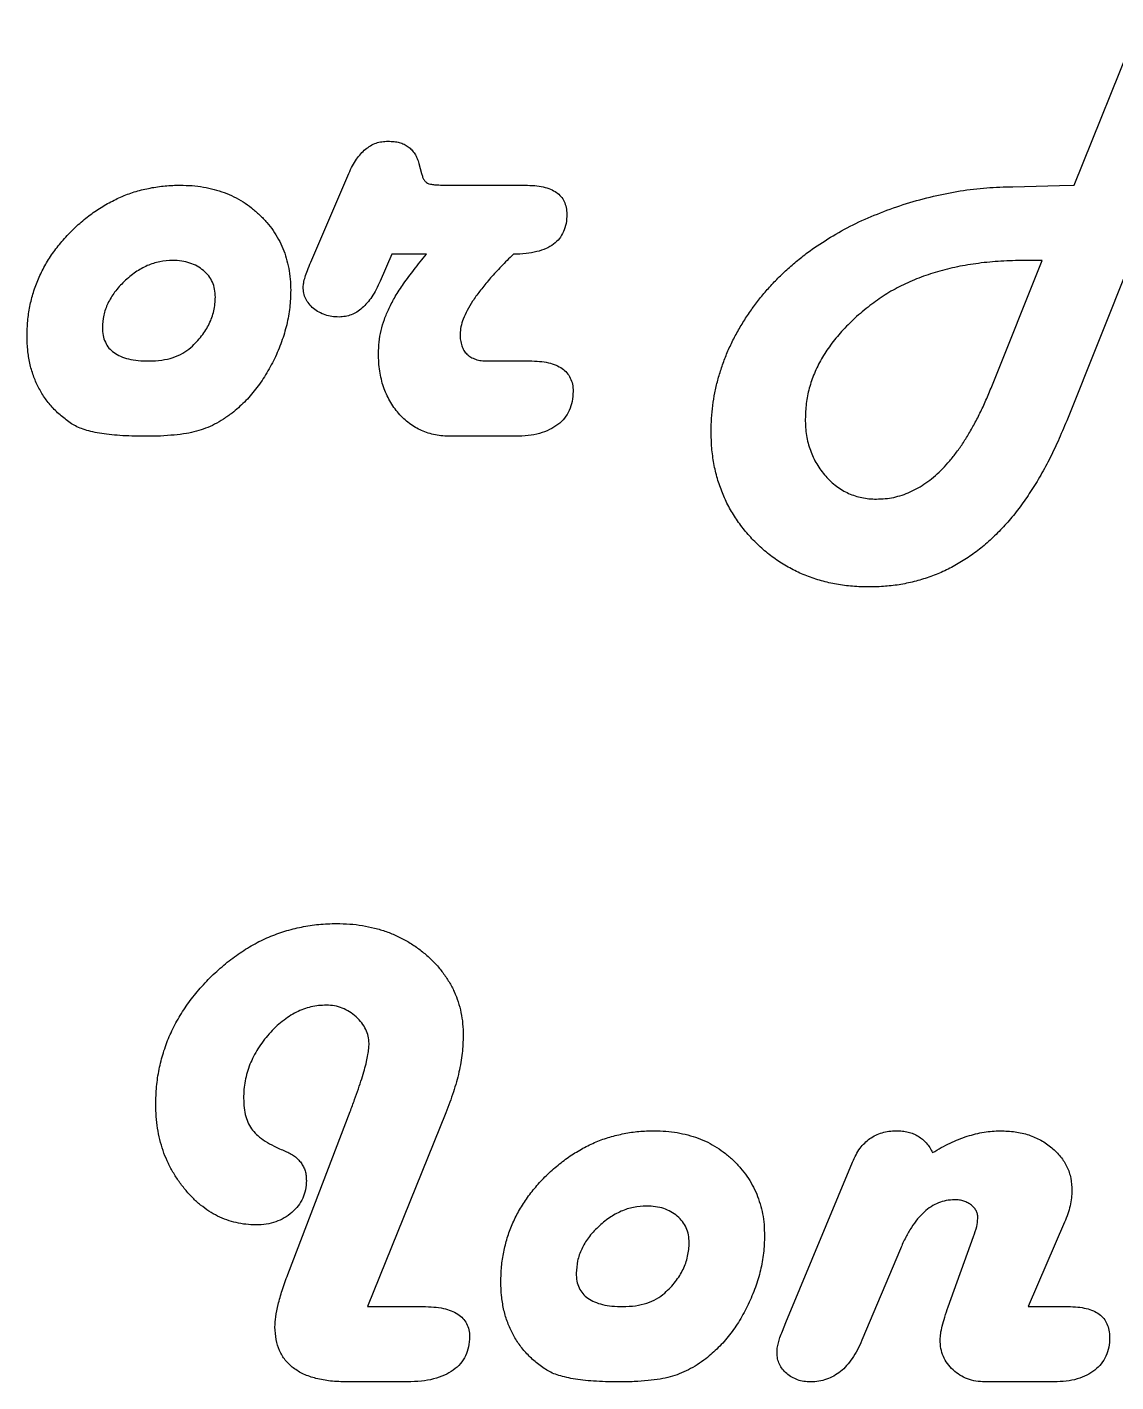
# Model space of a CAD drawing. Header units: millimetres. Extents: x -152 to 152, y -48 to 197.
# Drawn here: x -105.63 to -93.75, y -17.2 to -2.42 of the extents above; entities that cross this region are included whole.
import ezdxf

# ---------------------------------------------------------------- set-up
doc = ezdxf.new("R2010")
doc.units = ezdxf.units.MM

msp = doc.modelspace()

# ---------------------------------------------------------------- linework, layer by layer
at = {"color": 7, "linetype": 'Continuous', "lineweight": 25}
for p, q in [((-94.205, -4.141), (-93.512, -2.416)), ((-101.358, -3.906), (-101.328, -4.014)), ((-102.538, -4.982), (-102.122, -4.012)), ((-101.044, -4.141), (-100.199, -4.141)), ((-94.873, -4.158), (-94.364, -4.144)), ((-94.364, -4.144), (-94.205, -4.141)), ((-101.651, -4.894), (-101.778, -5.187)), ((-101.275, -4.894), (-101.651, -4.894)), ((-100.325, -4.894), (-100.362, -4.929)), ((-95.097, -6.318), (-94.555, -4.962)), ((-94.555, -4.962), (-94.748, -4.962)), ((-93.588, -4.962), (-94.287, -6.712)), ((-100.607, -6.058), (-100.152, -6.058)), ((-100.303, -6.88), (-101.012, -6.88)), ((-102.788, -16.025), (-102.107, -14.246)), ((-101.062, -14.259), (-101.919, -16.373)), ((-97.351, -16.548), (-96.624, -14.797)), ((-94.309, -15.454), (-94.706, -16.373)), ((-95.58, -16.377), (-95.303, -15.608)), ((-96.102, -15.743), (-96.521, -16.741)), ((-101.919, -16.373), (-101.313, -16.373)), ((-94.706, -16.373), (-94.273, -16.373)), ((-97.39, -16.643), (-97.351, -16.548)), ((-101.482, -17.195), (-102.14, -17.195)), ((-94.425, -17.195), (-95.179, -17.195))]:
    msp.add_line(p, q, dxfattribs=at)
for points, knots in [([(-102.122, -4.012), (-102.109, -3.984), (-102.085, -3.931), (-102.041, -3.859), (-101.993, -3.799), (-101.941, -3.748), (-101.885, -3.709), (-101.825, -3.68), (-101.761, -3.664), (-101.716, -3.662), (-101.694, -3.661)], [0, 0, 0, 0, 0.155195, 0.297894, 0.428403, 0.549181, 0.664078, 0.774596, 0.88519, 1, 1, 1, 1]), ([(-101.694, -3.661), (-101.672, -3.662), (-101.63, -3.664), (-101.571, -3.674), (-101.519, -3.693), (-101.472, -3.721), (-101.433, -3.756), (-101.401, -3.799), (-101.374, -3.849), (-101.363, -3.887), (-101.358, -3.906)], [0, 0, 0, 0, 0.144143, 0.273636, 0.396724, 0.511974, 0.625547, 0.743444, 0.865784, 1, 1, 1, 1]), ([(-101.328, -4.014), (-101.324, -4.027), (-101.318, -4.051), (-101.303, -4.082), (-101.284, -4.105), (-101.261, -4.123), (-101.226, -4.13), (-101.18, -4.137), (-101.117, -4.14), (-101.07, -4.141), (-101.044, -4.141)], [0, 0, 0, 0, 0.11575, 0.212011, 0.295091, 0.367663, 0.460167, 0.59367, 0.775508, 1, 1, 1, 1]), ([(-105.633, -5.787), (-105.632, -5.732), (-105.629, -5.623), (-105.605, -5.464), (-105.567, -5.31), (-105.511, -5.162), (-105.442, -5.019), (-105.355, -4.883), (-105.254, -4.752), (-105.138, -4.628), (-105.012, -4.515), (-104.879, -4.414), (-104.739, -4.331), (-104.595, -4.26), (-104.444, -4.206), (-104.288, -4.17), (-104.126, -4.144), (-104.016, -4.142), (-103.96, -4.141)], [0, 0, 0, 0, 0.062987, 0.124928, 0.185572, 0.245691, 0.30657, 0.368298, 0.431636, 0.497398, 0.563211, 0.626955, 0.689303, 0.750551, 0.811688, 0.873432, 0.93578, 1, 1, 1, 1]), ([(-103.96, -4.141), (-103.918, -4.142), (-103.833, -4.144), (-103.71, -4.159), (-103.593, -4.185), (-103.481, -4.22), (-103.375, -4.265), (-103.275, -4.321), (-103.182, -4.388), (-103.094, -4.463), (-103.016, -4.547), (-102.945, -4.635), (-102.888, -4.732), (-102.838, -4.831), (-102.803, -4.938), (-102.776, -5.049), (-102.759, -5.166), (-102.757, -5.246), (-102.756, -5.287)], [0, 0, 0, 0, 0.0690133, 0.1355816, 0.1997147, 0.2624107, 0.3236763, 0.3849016, 0.4462884, 0.5086146, 0.5703955, 0.6309729, 0.6907905, 0.7501567, 0.8103046, 0.8712081, 0.9344312, 1, 1, 1, 1]), ([(-100.199, -4.141), (-100.163, -4.142), (-100.096, -4.144), (-100.002, -4.157), (-99.923, -4.182), (-99.856, -4.216), (-99.805, -4.262), (-99.768, -4.318), (-99.747, -4.385), (-99.744, -4.433), (-99.743, -4.457)], [0, 0, 0, 0, 0.170094, 0.317853, 0.450012, 0.565532, 0.67135, 0.773124, 0.88218, 1, 1, 1, 1]), ([(-97.066, -4.84), (-96.99, -4.79), (-96.835, -4.687), (-96.586, -4.553), (-96.317, -4.438), (-96.035, -4.338), (-95.744, -4.259), (-95.452, -4.2), (-95.162, -4.165), (-94.969, -4.16), (-94.873, -4.158)], [0, 0, 0, 0, 0.11797, 0.239004, 0.364079, 0.49365, 0.624121, 0.751482, 0.87681, 1, 1, 1, 1]), ([(-99.743, -4.457), (-99.744, -4.492), (-99.746, -4.557), (-99.776, -4.648), (-99.82, -4.727), (-99.888, -4.789), (-99.971, -4.838), (-100.074, -4.869), (-100.193, -4.892), (-100.279, -4.893), (-100.325, -4.894)], [0, 0, 0, 0, 0.124324, 0.235342, 0.341804, 0.44861, 0.562597, 0.690337, 0.834626, 1, 1, 1, 1]), ([(-98.167, -6.827), (-98.167, -6.779), (-98.165, -6.685), (-98.15, -6.544), (-98.128, -6.406), (-98.096, -6.268), (-98.055, -6.133), (-98.006, -5.998), (-97.947, -5.865), (-97.878, -5.735), (-97.802, -5.608), (-97.719, -5.484), (-97.628, -5.365), (-97.53, -5.251), (-97.425, -5.141), (-97.312, -5.036), (-97.193, -4.935), (-97.109, -4.872), (-97.066, -4.84)], [0, 0, 0, 0, 0.060363, 0.120083, 0.179374, 0.239015, 0.299153, 0.359577, 0.421115, 0.483613, 0.546476, 0.60989, 0.673314, 0.73669, 0.801187, 0.866344, 0.932676, 1, 1, 1, 1]), ([(-104.044, -4.962), (-104.091, -4.965), (-104.186, -4.97), (-104.325, -5.015), (-104.455, -5.089), (-104.574, -5.189), (-104.679, -5.301), (-104.754, -5.427), (-104.803, -5.559), (-104.808, -5.65), (-104.811, -5.696)], [0, 0, 0, 0, 0.121989, 0.244448, 0.37085, 0.507454, 0.642262, 0.765606, 0.883404, 1, 1, 1, 1]), ([(-103.578, -5.361), (-103.58, -5.332), (-103.583, -5.277), (-103.607, -5.198), (-103.649, -5.129), (-103.707, -5.07), (-103.776, -5.022), (-103.857, -4.987), (-103.947, -4.965), (-104.011, -4.963), (-104.044, -4.962)], [0, 0, 0, 0, 0.123692, 0.240969, 0.355578, 0.47456, 0.597711, 0.721873, 0.856382, 1, 1, 1, 1]), ([(-102.619, -5.253), (-102.618, -5.237), (-102.615, -5.2), (-102.598, -5.139), (-102.572, -5.065), (-102.55, -5.011), (-102.538, -4.982)], [0, 0, 0, 0, 0.166885, 0.388079, 0.663391, 1, 1, 1, 1]), ([(-101.797, -5.978), (-101.796, -5.936), (-101.793, -5.851), (-101.771, -5.726), (-101.735, -5.603), (-101.683, -5.479), (-101.613, -5.349), (-101.52, -5.209), (-101.406, -5.055), (-101.321, -4.95), (-101.275, -4.894)], [0, 0, 0, 0, 0.102846, 0.206118, 0.309375, 0.415856, 0.533415, 0.669282, 0.824852, 1, 1, 1, 1]), ([(-100.362, -4.929), (-100.405, -4.972), (-100.487, -5.055), (-100.598, -5.178), (-100.692, -5.295), (-100.77, -5.402), (-100.829, -5.503), (-100.873, -5.596), (-100.901, -5.682), (-100.905, -5.738), (-100.907, -5.764)], [0, 0, 0, 0, 0.17947, 0.343533, 0.489576, 0.620195, 0.734882, 0.835719, 0.922666, 1, 1, 1, 1]), ([(-94.748, -4.962), (-94.834, -4.964), (-95.001, -4.966), (-95.246, -4.991), (-95.477, -5.028), (-95.695, -5.082), (-95.9, -5.15), (-96.092, -5.235), (-96.271, -5.334), (-96.38, -5.414), (-96.434, -5.454)], [0, 0, 0, 0, 0.143696, 0.280782, 0.411836, 0.536958, 0.656946, 0.774043, 0.887919, 1, 1, 1, 1]), ([(-102.756, -5.287), (-102.758, -5.35), (-102.762, -5.476), (-102.797, -5.665), (-102.853, -5.852), (-102.931, -6.036), (-103.025, -6.21), (-103.135, -6.368), (-103.256, -6.509), (-103.349, -6.588), (-103.395, -6.627)], [0, 0, 0, 0, 0.123163, 0.247332, 0.374212, 0.506045, 0.63641, 0.761416, 0.882218, 1, 1, 1, 1]), ([(-102.227, -5.579), (-102.254, -5.578), (-102.306, -5.577), (-102.38, -5.558), (-102.448, -5.529), (-102.508, -5.488), (-102.557, -5.438), (-102.594, -5.382), (-102.615, -5.318), (-102.618, -5.275), (-102.619, -5.253)], [0, 0, 0, 0, 0.141461, 0.2752, 0.402466, 0.529829, 0.653597, 0.769502, 0.882577, 1, 1, 1, 1]), ([(-101.778, -5.187), (-101.793, -5.218), (-101.82, -5.277), (-101.869, -5.357), (-101.918, -5.426), (-101.974, -5.48), (-102.031, -5.526), (-102.094, -5.556), (-102.159, -5.575), (-102.204, -5.578), (-102.227, -5.579)], [0, 0, 0, 0, 0.162218, 0.309013, 0.442235, 0.564481, 0.679399, 0.787037, 0.892736, 1, 1, 1, 1]), ([(-103.845, -5.911), (-103.824, -5.891), (-103.782, -5.851), (-103.728, -5.787), (-103.681, -5.722), (-103.644, -5.654), (-103.614, -5.584), (-103.595, -5.511), (-103.581, -5.436), (-103.579, -5.386), (-103.578, -5.361)], [0, 0, 0, 0, 0.138087, 0.271804, 0.398534, 0.520913, 0.64043, 0.760321, 0.879246, 1, 1, 1, 1]), ([(-96.434, -5.454), (-96.49, -5.499), (-96.599, -5.587), (-96.743, -5.731), (-96.864, -5.881), (-96.966, -6.033), (-97.043, -6.192), (-97.1, -6.355), (-97.134, -6.522), (-97.138, -6.636), (-97.14, -6.693)], [0, 0, 0, 0, 0.146335, 0.283415, 0.412996, 0.535782, 0.654185, 0.769708, 0.884759, 1, 1, 1, 1]), ([(-104.811, -5.696), (-104.81, -5.724), (-104.808, -5.778), (-104.782, -5.854), (-104.742, -5.92), (-104.684, -5.971), (-104.61, -6.011), (-104.522, -6.04), (-104.417, -6.056), (-104.342, -6.058), (-104.303, -6.058)], [0, 0, 0, 0, 0.119601, 0.229283, 0.334305, 0.440006, 0.555427, 0.684184, 0.832439, 1, 1, 1, 1]), ([(-105.147, -6.743), (-105.186, -6.716), (-105.262, -6.661), (-105.361, -6.564), (-105.446, -6.459), (-105.514, -6.342), (-105.568, -6.217), (-105.606, -6.082), (-105.629, -5.937), (-105.632, -5.838), (-105.633, -5.787)], [0, 0, 0, 0, 0.126742, 0.250255, 0.369792, 0.488296, 0.60885, 0.733914, 0.863361, 1, 1, 1, 1]), ([(-104.303, -6.058), (-104.256, -6.057), (-104.167, -6.054), (-104.042, -6.025), (-103.933, -5.98), (-103.874, -5.934), (-103.845, -5.911)], [0, 0, 0, 0, 0.285726, 0.54228, 0.777145, 1, 1, 1, 1]), ([(-100.907, -5.764), (-100.907, -5.787), (-100.906, -5.831), (-100.889, -5.891), (-100.869, -5.944), (-100.833, -5.986), (-100.79, -6.019), (-100.737, -6.042), (-100.675, -6.057), (-100.631, -6.058), (-100.607, -6.058)], [0, 0, 0, 0, 0.1425606, 0.2708897, 0.3873677, 0.4963938, 0.605782, 0.7251933, 0.8530015, 1, 1, 1, 1]), ([(-101.012, -6.88), (-101.04, -6.879), (-101.095, -6.878), (-101.176, -6.865), (-101.254, -6.847), (-101.327, -6.818), (-101.397, -6.784), (-101.461, -6.74), (-101.523, -6.689), (-101.579, -6.63), (-101.63, -6.565), (-101.676, -6.496), (-101.713, -6.42), (-101.745, -6.341), (-101.768, -6.256), (-101.785, -6.168), (-101.796, -6.074), (-101.797, -6.011), (-101.797, -5.978)], [0, 0, 0, 0, 0.06307, 0.12351, 0.182685, 0.240732, 0.297785, 0.356388, 0.415293, 0.476194, 0.538084, 0.599789, 0.66219, 0.725562, 0.790181, 0.857578, 0.927403, 1, 1, 1, 1]), ([(-100.152, -6.058), (-100.114, -6.059), (-100.044, -6.061), (-99.946, -6.075), (-99.863, -6.102), (-99.793, -6.137), (-99.74, -6.186), (-99.701, -6.244), (-99.678, -6.314), (-99.675, -6.364), (-99.674, -6.39)], [0, 0, 0, 0, 0.170468, 0.3181732, 0.4494581, 0.5647905, 0.6703858, 0.7733839, 0.8810753, 1, 1, 1, 1]), ([(-96.363, -7.565), (-96.331, -7.564), (-96.268, -7.562), (-96.174, -7.548), (-96.083, -7.523), (-95.994, -7.488), (-95.907, -7.444), (-95.822, -7.39), (-95.739, -7.327), (-95.658, -7.254), (-95.581, -7.17), (-95.504, -7.077), (-95.431, -6.975), (-95.36, -6.862), (-95.291, -6.741), (-95.223, -6.609), (-95.158, -6.467), (-95.118, -6.369), (-95.097, -6.318)], [0, 0, 0, 0, 0.050531, 0.100396, 0.150313, 0.200739, 0.252202, 0.305201, 0.36019, 0.417578, 0.478138, 0.541356, 0.608374, 0.678197, 0.752587, 0.830926, 0.913356, 1, 1, 1, 1]), ([(-99.674, -6.39), (-99.676, -6.427), (-99.68, -6.498), (-99.712, -6.598), (-99.764, -6.685), (-99.839, -6.756), (-99.932, -6.812), (-100.042, -6.853), (-100.168, -6.875), (-100.257, -6.879), (-100.303, -6.88)], [0, 0, 0, 0, 0.122887, 0.235172, 0.344943, 0.457473, 0.5758, 0.703944, 0.844149, 1, 1, 1, 1]), ([(-103.395, -6.627), (-103.427, -6.649), (-103.488, -6.694), (-103.585, -6.75), (-103.684, -6.794), (-103.787, -6.829), (-103.901, -6.852), (-104.033, -6.868), (-104.184, -6.879), (-104.292, -6.88), (-104.349, -6.88)], [0, 0, 0, 0, 0.115157, 0.22551, 0.332445, 0.436522, 0.548342, 0.680029, 0.830101, 1, 1, 1, 1]), ([(-104.349, -6.88), (-104.396, -6.88), (-104.487, -6.879), (-104.617, -6.873), (-104.735, -6.862), (-104.841, -6.848), (-104.935, -6.829), (-105.017, -6.805), (-105.088, -6.778), (-105.128, -6.755), (-105.147, -6.743)], [0, 0, 0, 0, 0.173802, 0.332099, 0.476421, 0.607065, 0.72443, 0.827811, 0.919284, 1, 1, 1, 1]), ([(-97.14, -6.693), (-97.139, -6.723), (-97.139, -6.783), (-97.127, -6.87), (-97.111, -6.954), (-97.085, -7.033), (-97.055, -7.11), (-97.016, -7.183), (-96.971, -7.252), (-96.918, -7.315), (-96.862, -7.374), (-96.8, -7.425), (-96.737, -7.47), (-96.667, -7.503), (-96.597, -7.532), (-96.522, -7.551), (-96.444, -7.563), (-96.39, -7.564), (-96.363, -7.565)], [0, 0, 0, 0, 0.069829, 0.136835, 0.202206, 0.265827, 0.328793, 0.391963, 0.454811, 0.518411, 0.581692, 0.641715, 0.701377, 0.760124, 0.818363, 0.876908, 0.937517, 1, 1, 1, 1]), ([(-94.287, -6.712), (-94.318, -6.786), (-94.378, -6.929), (-94.476, -7.135), (-94.581, -7.326), (-94.691, -7.504), (-94.807, -7.667), (-94.927, -7.816), (-95.055, -7.951), (-95.186, -8.073), (-95.325, -8.178), (-95.468, -8.271), (-95.616, -8.349), (-95.771, -8.413), (-95.931, -8.462), (-96.096, -8.499), (-96.267, -8.519), (-96.383, -8.523), (-96.441, -8.524)], [0, 0, 0, 0, 0.0794, 0.155175, 0.227494, 0.297025, 0.363389, 0.427145, 0.488326, 0.547773, 0.605648, 0.662018, 0.717897, 0.772954, 0.828455, 0.884585, 0.941577, 1, 1, 1, 1]), ([(-96.441, -8.524), (-96.502, -8.523), (-96.622, -8.52), (-96.797, -8.497), (-96.964, -8.46), (-97.123, -8.406), (-97.275, -8.339), (-97.418, -8.255), (-97.553, -8.157), (-97.679, -8.045), (-97.793, -7.921), (-97.893, -7.788), (-97.979, -7.647), (-98.046, -7.497), (-98.103, -7.341), (-98.139, -7.177), (-98.164, -7.005), (-98.166, -6.887), (-98.167, -6.827)], [0, 0, 0, 0, 0.067597, 0.13251, 0.195272, 0.256974, 0.317971, 0.378671, 0.440292, 0.502679, 0.565011, 0.626232, 0.686653, 0.747095, 0.807805, 0.869797, 0.933587, 1, 1, 1, 1]), ([(-104.229, -14.168), (-104.227, -14.103), (-104.223, -13.975), (-104.195, -13.786), (-104.149, -13.604), (-104.084, -13.427), (-104, -13.257), (-103.897, -13.093), (-103.777, -12.935), (-103.639, -12.787), (-103.49, -12.648), (-103.332, -12.528), (-103.168, -12.424), (-102.997, -12.34), (-102.821, -12.276), (-102.638, -12.23), (-102.449, -12.201), (-102.321, -12.197), (-102.257, -12.195)], [0, 0, 0, 0, 0.062847, 0.124546, 0.185021, 0.245583, 0.307, 0.369162, 0.433251, 0.499761, 0.566271, 0.63036, 0.693, 0.754417, 0.814979, 0.875454, 0.937153, 1, 1, 1, 1]), ([(-102.257, -12.195), (-102.208, -12.196), (-102.113, -12.198), (-101.974, -12.215), (-101.841, -12.243), (-101.713, -12.281), (-101.592, -12.331), (-101.478, -12.39), (-101.369, -12.461), (-101.268, -12.544), (-101.175, -12.633), (-101.094, -12.728), (-101.027, -12.831), (-100.969, -12.937), (-100.926, -13.049), (-100.895, -13.167), (-100.877, -13.29), (-100.874, -13.374), (-100.873, -13.416)], [0, 0, 0, 0, 0.070697, 0.138162, 0.203978, 0.268564, 0.331462, 0.394199, 0.456875, 0.520401, 0.583224, 0.643685, 0.702901, 0.761236, 0.81912, 0.877714, 0.938103, 1, 1, 1, 1]), ([(-102.366, -13.086), (-102.394, -13.087), (-102.451, -13.089), (-102.535, -13.103), (-102.617, -13.128), (-102.696, -13.163), (-102.774, -13.207), (-102.849, -13.262), (-102.923, -13.326), (-102.992, -13.399), (-103.057, -13.477), (-103.114, -13.559), (-103.161, -13.644), (-103.203, -13.73), (-103.231, -13.82), (-103.255, -13.912), (-103.268, -14.006), (-103.269, -14.069), (-103.27, -14.101)], [0, 0, 0, 0, 0.0573922, 0.1140111, 0.1708648, 0.2279346, 0.2878827, 0.3498948, 0.4143552, 0.4827216, 0.5513873, 0.6183176, 0.6834151, 0.7465253, 0.8099232, 0.8726136, 0.9354958, 1, 1, 1, 1]), ([(-101.9, -13.503), (-101.902, -13.476), (-101.905, -13.424), (-101.934, -13.348), (-101.978, -13.276), (-102.041, -13.213), (-102.111, -13.155), (-102.192, -13.116), (-102.277, -13.089), (-102.336, -13.087), (-102.366, -13.086)], [0, 0, 0, 0, 0.11571, 0.229801, 0.35059, 0.481443, 0.615472, 0.744091, 0.870511, 1, 1, 1, 1]), ([(-100.873, -13.416), (-100.875, -13.481), (-100.88, -13.615), (-100.918, -13.821), (-100.978, -14.038), (-101.034, -14.183), (-101.062, -14.259)], [0, 0, 0, 0, 0.2235178, 0.4624383, 0.7208207, 1, 1, 1, 1]), ([(-102.107, -14.246), (-102.09, -14.203), (-102.059, -14.12), (-102.018, -14.001), (-101.981, -13.892), (-101.952, -13.794), (-101.929, -13.706), (-101.913, -13.629), (-101.903, -13.563), (-101.901, -13.522), (-101.9, -13.503)], [0, 0, 0, 0, 0.17854, 0.342557, 0.489941, 0.622542, 0.739607, 0.841321, 0.927965, 1, 1, 1, 1]), ([(-103.134, -15.483), (-103.171, -15.482), (-103.244, -15.479), (-103.352, -15.46), (-103.455, -15.43), (-103.555, -15.389), (-103.65, -15.333), (-103.741, -15.267), (-103.828, -15.188), (-103.91, -15.097), (-103.984, -14.999), (-104.05, -14.894), (-104.106, -14.785), (-104.151, -14.671), (-104.186, -14.552), (-104.21, -14.428), (-104.226, -14.299), (-104.228, -14.212), (-104.229, -14.168)], [0, 0, 0, 0, 0.058735, 0.11537, 0.171753, 0.228612, 0.285959, 0.345278, 0.406758, 0.471423, 0.537052, 0.601659, 0.666211, 0.730496, 0.795788, 0.861912, 0.930029, 1, 1, 1, 1]), ([(-103.27, -14.101), (-103.269, -14.137), (-103.267, -14.204), (-103.248, -14.298), (-103.219, -14.381), (-103.174, -14.452), (-103.112, -14.514), (-103.032, -14.572), (-102.931, -14.628), (-102.857, -14.661), (-102.816, -14.678)], [0, 0, 0, 0, 0.133509, 0.252835, 0.361861, 0.462316, 0.567974, 0.692087, 0.834341, 1, 1, 1, 1]), ([(-100.462, -16.102), (-100.461, -16.047), (-100.458, -15.939), (-100.433, -15.779), (-100.395, -15.625), (-100.34, -15.477), (-100.271, -15.334), (-100.184, -15.198), (-100.083, -15.067), (-99.967, -14.943), (-99.841, -14.83), (-99.708, -14.729), (-99.568, -14.646), (-99.424, -14.575), (-99.273, -14.521), (-99.117, -14.485), (-98.955, -14.459), (-98.845, -14.457), (-98.789, -14.456)], [0, 0, 0, 0, 0.062987, 0.124928, 0.185572, 0.245691, 0.30657, 0.368298, 0.431636, 0.497398, 0.563211, 0.626955, 0.689303, 0.750551, 0.811688, 0.873432, 0.93578, 1, 1, 1, 1]), ([(-98.789, -14.456), (-98.746, -14.457), (-98.662, -14.459), (-98.539, -14.474), (-98.421, -14.5), (-98.31, -14.535), (-98.204, -14.58), (-98.104, -14.636), (-98.011, -14.703), (-97.923, -14.778), (-97.845, -14.862), (-97.774, -14.95), (-97.717, -15.047), (-97.667, -15.146), (-97.632, -15.253), (-97.604, -15.364), (-97.588, -15.481), (-97.586, -15.561), (-97.585, -15.602)], [0, 0, 0, 0, 0.0690133, 0.1355816, 0.1997147, 0.2624107, 0.3236763, 0.3849016, 0.4462884, 0.5086146, 0.5703955, 0.6309729, 0.6907905, 0.7501567, 0.8103046, 0.8712081, 0.9344312, 1, 1, 1, 1]), ([(-96.624, -14.797), (-96.612, -14.77), (-96.588, -14.718), (-96.545, -14.647), (-96.493, -14.589), (-96.436, -14.54), (-96.372, -14.502), (-96.302, -14.475), (-96.226, -14.458), (-96.173, -14.457), (-96.146, -14.456)], [0, 0, 0, 0, 0.141688, 0.272574, 0.394499, 0.512913, 0.629748, 0.748357, 0.870282, 1, 1, 1, 1]), ([(-96.146, -14.456), (-96.124, -14.456), (-96.08, -14.457), (-96.018, -14.469), (-95.96, -14.487), (-95.908, -14.514), (-95.86, -14.548), (-95.817, -14.589), (-95.78, -14.638), (-95.76, -14.675), (-95.75, -14.694)], [0, 0, 0, 0, 0.135563, 0.264491, 0.386049, 0.506186, 0.623734, 0.742655, 0.86889, 1, 1, 1, 1]), ([(-95.75, -14.694), (-95.687, -14.658), (-95.566, -14.587), (-95.377, -14.514), (-95.193, -14.465), (-95.071, -14.459), (-95.011, -14.456)], [0, 0, 0, 0, 0.2780701, 0.5343938, 0.773003, 1, 1, 1, 1]), ([(-95.011, -14.456), (-94.957, -14.458), (-94.852, -14.462), (-94.702, -14.497), (-94.566, -14.555), (-94.449, -14.637), (-94.351, -14.734), (-94.28, -14.847), (-94.236, -14.974), (-94.231, -15.063), (-94.229, -15.108)], [0, 0, 0, 0, 0.143396, 0.276691, 0.40395, 0.529755, 0.651514, 0.765616, 0.879877, 1, 1, 1, 1]), ([(-102.816, -14.678), (-102.798, -14.686), (-102.762, -14.702), (-102.715, -14.732), (-102.675, -14.767), (-102.642, -14.805), (-102.616, -14.848), (-102.597, -14.895), (-102.587, -14.946), (-102.586, -14.982), (-102.585, -15)], [0, 0, 0, 0, 0.1421419, 0.2736638, 0.3970269, 0.5132769, 0.6309137, 0.7475188, 0.871165, 1, 1, 1, 1]), ([(-102.585, -15), (-102.587, -15.034), (-102.59, -15.1), (-102.622, -15.193), (-102.672, -15.278), (-102.741, -15.35), (-102.824, -15.41), (-102.919, -15.452), (-103.024, -15.479), (-103.097, -15.482), (-103.134, -15.483)], [0, 0, 0, 0, 0.123823, 0.241173, 0.358786, 0.481233, 0.607143, 0.732161, 0.861918, 1, 1, 1, 1]), ([(-95.512, -15.209), (-95.542, -15.211), (-95.601, -15.214), (-95.688, -15.24), (-95.77, -15.283), (-95.846, -15.343), (-95.919, -15.419), (-95.984, -15.512), (-96.048, -15.62), (-96.083, -15.701), (-96.102, -15.743)], [0, 0, 0, 0, 0.105588, 0.210994, 0.318037, 0.431763, 0.554461, 0.68871, 0.836827, 1, 1, 1, 1]), ([(-95.256, -15.413), (-95.257, -15.4), (-95.258, -15.373), (-95.27, -15.334), (-95.293, -15.298), (-95.326, -15.268), (-95.364, -15.24), (-95.409, -15.223), (-95.459, -15.21), (-95.494, -15.209), (-95.512, -15.209)], [0, 0, 0, 0, 0.111377, 0.218574, 0.332864, 0.45478, 0.582844, 0.712531, 0.850727, 1, 1, 1, 1]), ([(-94.229, -15.108), (-94.23, -15.135), (-94.233, -15.191), (-94.249, -15.276), (-94.273, -15.365), (-94.297, -15.424), (-94.309, -15.454)], [0, 0, 0, 0, 0.225293, 0.465765, 0.723911, 1, 1, 1, 1]), ([(-98.873, -15.278), (-98.92, -15.28), (-99.015, -15.285), (-99.153, -15.331), (-99.284, -15.404), (-99.403, -15.504), (-99.508, -15.617), (-99.583, -15.742), (-99.631, -15.874), (-99.637, -15.965), (-99.64, -16.011)], [0, 0, 0, 0, 0.121989, 0.244448, 0.37085, 0.507454, 0.642262, 0.765606, 0.883404, 1, 1, 1, 1]), ([(-98.407, -15.676), (-98.409, -15.647), (-98.412, -15.592), (-98.436, -15.513), (-98.478, -15.444), (-98.536, -15.385), (-98.605, -15.337), (-98.686, -15.302), (-98.776, -15.28), (-98.84, -15.279), (-98.873, -15.278)], [0, 0, 0, 0, 0.123692, 0.240969, 0.355578, 0.47456, 0.597711, 0.721873, 0.856382, 1, 1, 1, 1]), ([(-95.303, -15.608), (-95.29, -15.572), (-95.267, -15.509), (-95.26, -15.442), (-95.256, -15.413)], [0, 0, 0, 0, 0.569242, 1, 1, 1, 1]), ([(-97.585, -15.602), (-97.587, -15.665), (-97.591, -15.791), (-97.626, -15.98), (-97.682, -16.167), (-97.76, -16.351), (-97.853, -16.525), (-97.963, -16.683), (-98.085, -16.824), (-98.178, -16.903), (-98.224, -16.942)], [0, 0, 0, 0, 0.123163, 0.247332, 0.374212, 0.506045, 0.63641, 0.761416, 0.882218, 1, 1, 1, 1]), ([(-98.674, -16.226), (-98.652, -16.206), (-98.611, -16.167), (-98.557, -16.102), (-98.51, -16.037), (-98.472, -15.969), (-98.443, -15.899), (-98.423, -15.826), (-98.409, -15.751), (-98.408, -15.701), (-98.407, -15.676)], [0, 0, 0, 0, 0.138087, 0.271804, 0.398534, 0.520913, 0.64043, 0.760321, 0.879246, 1, 1, 1, 1]), ([(-102.928, -16.597), (-102.926, -16.56), (-102.922, -16.477), (-102.891, -16.344), (-102.85, -16.19), (-102.81, -16.082), (-102.788, -16.025)], [0, 0, 0, 0, 0.190428, 0.419177, 0.689441, 1, 1, 1, 1]), ([(-99.976, -17.058), (-100.015, -17.031), (-100.091, -16.976), (-100.19, -16.879), (-100.275, -16.774), (-100.343, -16.658), (-100.397, -16.532), (-100.435, -16.397), (-100.458, -16.252), (-100.461, -16.153), (-100.462, -16.102)], [0, 0, 0, 0, 0.126742, 0.250255, 0.369792, 0.488296, 0.60885, 0.733914, 0.863361, 1, 1, 1, 1]), ([(-99.64, -16.011), (-99.639, -16.039), (-99.637, -16.094), (-99.611, -16.169), (-99.571, -16.235), (-99.512, -16.286), (-99.439, -16.326), (-99.35, -16.355), (-99.246, -16.371), (-99.171, -16.373), (-99.132, -16.373)], [0, 0, 0, 0, 0.119601, 0.229283, 0.334305, 0.440006, 0.555427, 0.684184, 0.832439, 1, 1, 1, 1]), ([(-99.132, -16.373), (-99.085, -16.372), (-98.996, -16.369), (-98.871, -16.34), (-98.761, -16.296), (-98.702, -16.249), (-98.674, -16.226)], [0, 0, 0, 0, 0.285726, 0.54228, 0.777145, 1, 1, 1, 1]), ([(-101.313, -16.373), (-101.273, -16.374), (-101.198, -16.376), (-101.094, -16.39), (-101.006, -16.416), (-100.933, -16.452), (-100.874, -16.499), (-100.834, -16.558), (-100.808, -16.627), (-100.805, -16.677), (-100.804, -16.703)], [0, 0, 0, 0, 0.173545, 0.326618, 0.458567, 0.575917, 0.681306, 0.782263, 0.887014, 1, 1, 1, 1]), ([(-95.667, -16.736), (-95.666, -16.714), (-95.664, -16.663), (-95.644, -16.581), (-95.618, -16.483), (-95.593, -16.414), (-95.58, -16.377)], [0, 0, 0, 0, 0.182015, 0.408517, 0.680313, 1, 1, 1, 1]), ([(-94.273, -16.373), (-94.237, -16.374), (-94.17, -16.376), (-94.077, -16.392), (-93.997, -16.417), (-93.931, -16.453), (-93.88, -16.503), (-93.844, -16.563), (-93.822, -16.633), (-93.819, -16.683), (-93.818, -16.71)], [0, 0, 0, 0, 0.166515, 0.311699, 0.439497, 0.554188, 0.661208, 0.766456, 0.876383, 1, 1, 1, 1]), ([(-102.14, -17.195), (-102.201, -17.194), (-102.315, -17.191), (-102.475, -17.162), (-102.614, -17.116), (-102.728, -17.048), (-102.819, -16.961), (-102.882, -16.854), (-102.921, -16.731), (-102.925, -16.643), (-102.928, -16.597)], [0, 0, 0, 0, 0.162253, 0.305639, 0.43284, 0.549546, 0.658732, 0.765632, 0.877469, 1, 1, 1, 1]), ([(-97.448, -16.879), (-97.448, -16.861), (-97.447, -16.825), (-97.433, -16.769), (-97.417, -16.707), (-97.399, -16.665), (-97.39, -16.643)], [0, 0, 0, 0, 0.211021, 0.448526, 0.708291, 1, 1, 1, 1]), ([(-100.804, -16.703), (-100.806, -16.74), (-100.81, -16.812), (-100.844, -16.912), (-100.902, -16.999), (-100.981, -17.072), (-101.081, -17.127), (-101.199, -17.168), (-101.335, -17.191), (-101.431, -17.194), (-101.482, -17.195)], [0, 0, 0, 0, 0.11724, 0.226153, 0.333303, 0.44556, 0.5643, 0.695078, 0.83887, 1, 1, 1, 1]), ([(-96.521, -16.741), (-96.537, -16.777), (-96.568, -16.845), (-96.624, -16.938), (-96.685, -17.018), (-96.753, -17.083), (-96.827, -17.133), (-96.907, -17.169), (-96.993, -17.191), (-97.052, -17.194), (-97.082, -17.195)], [0, 0, 0, 0, 0.153568, 0.293243, 0.421965, 0.542879, 0.65698, 0.76959, 0.88285, 1, 1, 1, 1]), ([(-95.179, -17.195), (-95.213, -17.194), (-95.277, -17.191), (-95.37, -17.165), (-95.454, -17.124), (-95.529, -17.067), (-95.59, -16.998), (-95.635, -16.918), (-95.663, -16.83), (-95.666, -16.768), (-95.667, -16.736)], [0, 0, 0, 0, 0.13365, 0.25973, 0.382673, 0.508387, 0.63217, 0.752049, 0.872056, 1, 1, 1, 1]), ([(-93.818, -16.71), (-93.819, -16.746), (-93.822, -16.816), (-93.855, -16.914), (-93.906, -17), (-93.979, -17.071), (-94.069, -17.126), (-94.174, -17.168), (-94.295, -17.19), (-94.38, -17.194), (-94.425, -17.195)], [0, 0, 0, 0, 0.1236592, 0.2378128, 0.3488692, 0.4626966, 0.5821408, 0.7080526, 0.8472485, 1, 1, 1, 1]), ([(-98.224, -16.942), (-98.255, -16.964), (-98.317, -17.009), (-98.414, -17.065), (-98.513, -17.109), (-98.616, -17.144), (-98.73, -17.167), (-98.862, -17.183), (-99.013, -17.194), (-99.121, -17.195), (-99.178, -17.195)], [0, 0, 0, 0, 0.115157, 0.22551, 0.332445, 0.436522, 0.548342, 0.680029, 0.830101, 1, 1, 1, 1]), ([(-97.082, -17.195), (-97.107, -17.195), (-97.155, -17.193), (-97.224, -17.175), (-97.287, -17.146), (-97.343, -17.107), (-97.39, -17.058), (-97.423, -17.003), (-97.445, -16.943), (-97.447, -16.9), (-97.448, -16.879)], [0, 0, 0, 0, 0.13748, 0.266651, 0.393789, 0.52224, 0.645929, 0.764533, 0.88017, 1, 1, 1, 1]), ([(-99.178, -17.195), (-99.225, -17.195), (-99.316, -17.194), (-99.446, -17.188), (-99.564, -17.177), (-99.67, -17.163), (-99.764, -17.144), (-99.846, -17.12), (-99.916, -17.094), (-99.957, -17.07), (-99.976, -17.058)], [0, 0, 0, 0, 0.173802, 0.332099, 0.476421, 0.607065, 0.72443, 0.827811, 0.919284, 1, 1, 1, 1])]:
    msp.add_open_spline(points, degree=3, knots=knots, dxfattribs=at)

doc.saveas('drawing.dxf')
